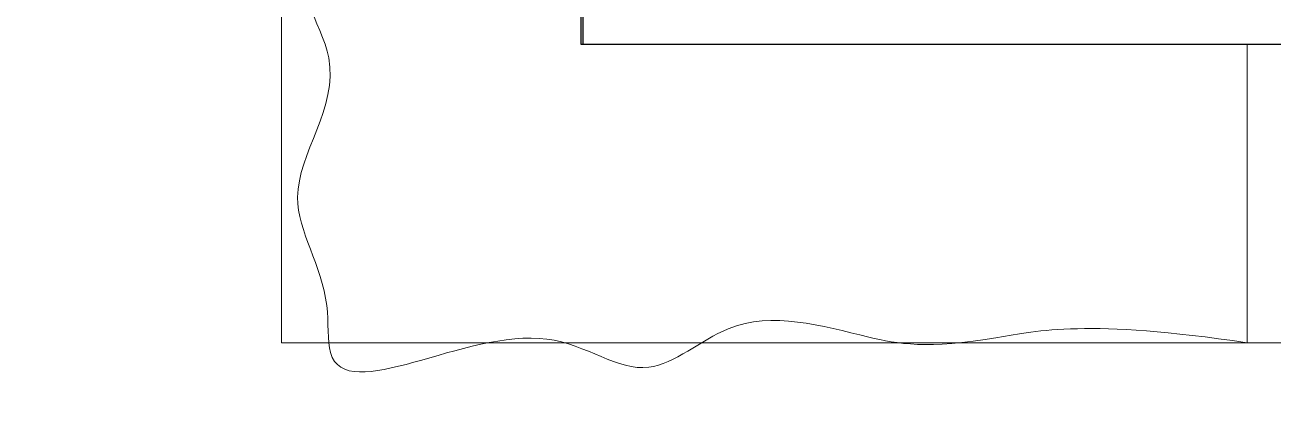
# Model space of a CAD drawing. Header units: centimetres. Extents: x -20963 to 233486, y -95276 to 159172.
# Drawn here: x 106934.14 to 106955.62, y 31716.99 to 31723.57 of the extents above; entities that cross this region are included whole.
import ezdxf

# ---------------------------------------------------------------- set-up
doc = ezdxf.new("R2010")
doc.units = ezdxf.units.CM
doc.header["$LTSCALE"] = 10
doc.header["$MEASUREMENT"] = 0
doc.linetypes.add('DASHDOT2', pattern=[0.5, 0.25, -0.125, 0, -0.125])
for name, color, linetype in [('006 plans$0$$glazing$0$isocab panels', 5, 'Continuous'), ('A-MA-DEMISE LINE', 10, 'DASHDOT2'), ('LP-DIMENSION_INT_100', 51, 'Continuous')]:
    doc.layers.add(name, color=color, linetype=linetype)
doc.layers.add('006 plans$0$A-DOOR', color=5, linetype='Continuous', lineweight=13)

# ---------------------------------------------------------------- blocks, each defined once
blk = doc.blocks.new('gfgf')
at = {"layer": '006 plans$0$$glazing$0$isocab panels'}
for p, q in [((405502.59, 244799.96), (405502.59, 244549.96)), ((405502.89, 244799.96), (405502.89, 244549.96)), ((405502.59, 244549.96), (406906.43, 244549.96))]:
    blk.add_line(p, q, dxfattribs=at)
at = {"layer": '006 plans$0$A-DOOR'}
blk.add_line((405617.21, 244549.96), (405617.21, 244498.56), dxfattribs=at)
blk.add_lwpolyline([(406397.39, 246500), (406954.03, 246500), (406950.01, 244498.52), (405451.05, 244498.52), (405451.04, 244799.96), (391452.27, 244800)], dxfattribs=at)
blk.add_open_spline([(405454.3, 244622.46), (405453.15, 244618.07), (405450.51, 244608.03), (405454.47, 244591.16), (405466.24, 244572.79), (405450.37, 244562.84), (405465.83, 244544.66), (405448.41, 244525.02), (405459.83, 244509.48), (405457.69, 244484.51), (405492.64, 244507.66), (405513.39, 244489.87), (405530.25, 244505.66), (405549.24, 244499.86), (405564.71, 244496.88), (405589.84, 244502.64), (405617.21, 244498.56)], degree=3, knots=[0, 0, 0, 0, 13.301425, 30.456261, 54.078391, 60.33238, 78.134801, 102.730604, 122.041911, 130.180592, 167.474911, 185.66824, 200.883148, 225.091959, 240.109218, 248.249873, 248.249873, 248.249873, 248.249873], dxfattribs=at)
blk = doc.blocks.new('PLAN')
at = {"layer": 'A-MA-DEMISE LINE', "color": 4, "xscale": 0.1, "yscale": 0.1, "zscale": 0.1}
blk.add_blockref('gfgf', (62317.381, 7268.244, 0), dxfattribs=at)

msp = doc.modelspace()

# ---------------------------------------------------------------- block references
at = {"layer": 'LP-DIMENSION_INT_100', "color": 2}
msp.add_blockref('PLAN', (4076.067, 0), dxfattribs=at)

doc.saveas('drawing.dxf')
